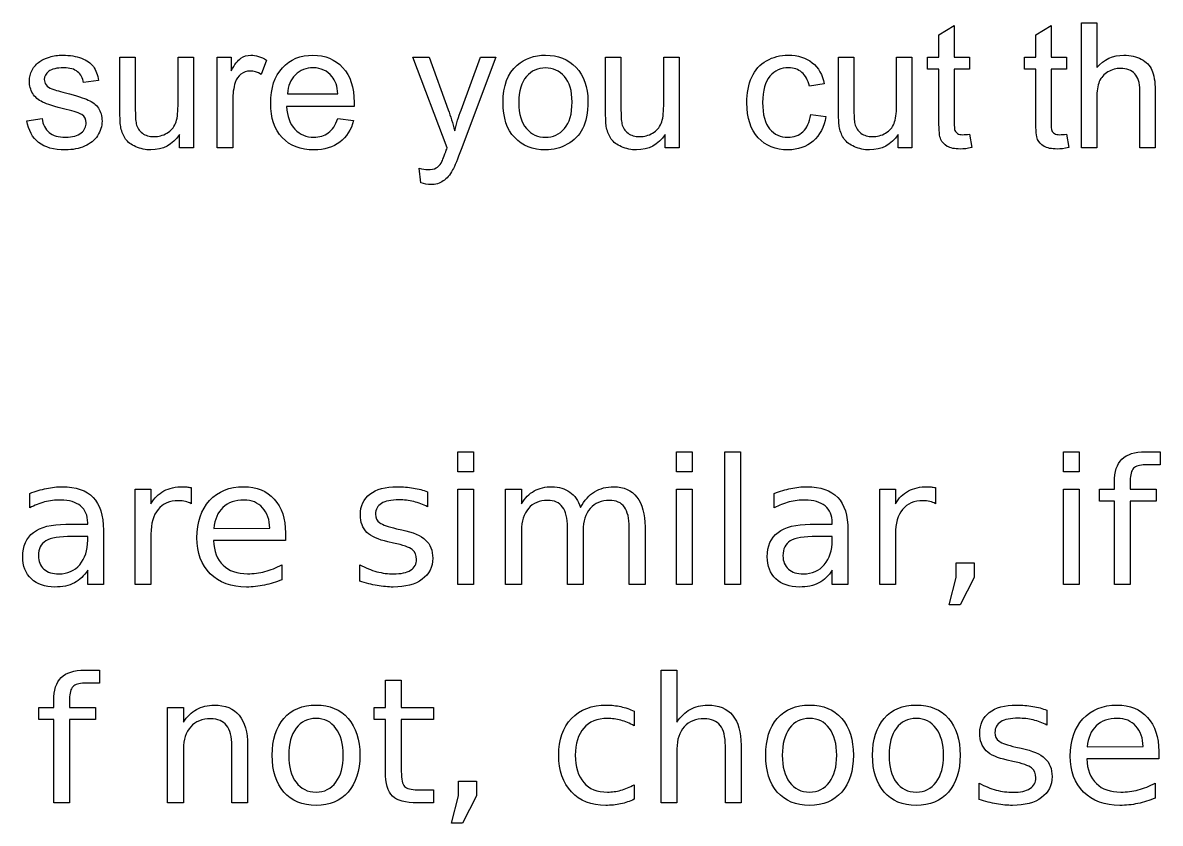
# Model space of a CAD drawing. Extents: x 7 to 424, y 205 to 291.
# Drawn here: x 262.1 to 294.28, y 205.22 to 227.85 of the extents above; entities that cross this region are included whole.
import ezdxf

# ---------------------------------------------------------------- set-up
doc = ezdxf.new("R2010")
doc.units = 0
doc.layers.add('Layer_1', color=7, linetype='CONTINUOUS')

msp = doc.modelspace()

# ---------------------------------------------------------------- linework, layer by layer
at = {"layer": 'Layer_1', "color": 7}
for points in [[(292.046803, 224.317768), (292.046803, 227.85313), (292.480878, 227.85313), (292.480878, 226.584638)], [(288.017066, 225.067756), (288.017066, 226.54122), (287.698746, 226.54122), (287.698746, 226.878855), (288.017066, 226.878855), (288.017066, 227.513088), (288.448761, 227.773544), (288.448761, 226.878855), (288.885244, 226.878855), (288.885244, 226.54122), (288.448761, 226.54122), (288.448761, 225.043652)], [(290.756615, 225.067756), (290.756615, 226.54122), (290.438295, 226.54122), (290.438295, 226.878855), (290.756615, 226.878855), (290.756615, 227.513088), (291.188283, 227.773544), (291.188283, 226.878855), (291.624792, 226.878855), (291.624792, 226.54122), (291.188283, 226.54122), (291.188283, 225.043652)], [(264.853986, 225.292043), (264.853986, 226.878855), (265.288062, 226.878855), (265.288062, 225.458439)], [(266.496255, 225.506673), (266.496255, 226.878855), (266.93033, 226.878855), (266.93033, 224.317768), (266.542081, 224.317768)], [(267.607981, 224.317768), (267.607981, 226.878855), (267.998665, 226.878855), (267.998665, 226.490579)], [(274.107153, 224.312952), (273.135286, 226.878855), (273.603148, 226.878855), (274.136099, 225.395733)], [(274.500245, 225.386076), (275.047668, 226.878855), (275.481743, 226.878855), (274.507468, 224.27435)], [(278.590253, 225.292043), (278.590253, 226.878855), (279.024355, 226.878855), (279.024355, 225.458439)], [(280.232549, 225.506673), (280.232549, 226.878855), (280.666624, 226.878855), (280.666624, 224.317768), (280.278374, 224.317768)], [(285.178669, 225.292043), (285.178669, 226.878855), (285.612745, 226.878855), (285.612745, 225.458439)], [(286.820938, 225.506673), (286.820938, 226.878855), (287.255013, 226.878855), (287.255013, 224.317768), (286.866764, 224.317768)], [(268.999451, 226.796861), (268.849935, 226.394112)], [(264.25108, 226.218085), (263.826662, 226.160194)], [(284.775921, 226.126433), (284.35391, 226.061319)], [(294.132804, 225.940748), (294.132804, 224.317768), (293.698729, 224.317768), (293.698729, 225.940748)], [(268.042083, 225.658597), (268.042083, 224.317768), (267.607981, 224.317768)], [(269.590292, 225.844281), (271.020365, 225.844281)], [(292.480878, 225.718895), (292.480878, 224.317768), (292.046803, 224.317768)], [(271.475899, 225.487385), (269.565951, 225.487385)], [(284.390079, 225.255874), (284.816931, 225.200391)], [(262.220562, 225.082228), (262.649795, 225.14975)], [(271.015285, 225.142527), (271.015523, 225.142527)], [(271.015523, 225.142527), (271.464072, 225.087044)], [(266.542081, 224.317768), (266.542081, 224.693979)], [(280.278374, 224.317768), (280.278374, 224.693979)], [(286.866764, 224.317768), (286.866764, 224.693979)], [(288.885244, 224.706017), (288.94795, 224.322583)], [(291.624792, 224.706017), (291.687472, 224.322583)], [(273.361981, 223.331428), (273.313747, 223.738992)], [(294.277505, 215.722937), (294.277505, 215.353975), (293.85306, 215.353975)], [(293.857902, 215.722937), (294.277505, 215.722937)], [(265.731794, 213.393334), (265.731794, 211.97051), (265.285654, 211.97051), (265.285654, 214.671483), (265.731794, 214.671483), (265.731794, 214.251854)], [(266.865216, 214.712493), (266.867624, 214.256695)], [(273.554915, 214.591923), (273.554915, 214.172293)], [(276.207627, 213.497077), (276.207627, 211.970537), (275.761487, 211.970537), (275.761487, 214.671509), (276.207627, 214.671509), (276.207627, 214.25188)], [(286.789585, 213.393334), (286.789585, 211.97051), (286.343445, 211.97051), (286.343445, 214.671483), (286.789585, 214.671483), (286.789585, 214.251854)], [(287.923033, 214.712493), (287.925441, 214.256695)], [(293.428642, 214.910243), (293.428642, 214.671509), (294.159342, 214.671509), (294.159342, 214.326651), (293.428642, 214.326651), (293.428642, 211.970537), (292.982502, 211.970537), (292.982502, 214.326651), (292.558057, 214.326651), (292.558057, 214.671509), (292.982502, 214.671509), (292.982502, 214.859601)], [(262.30253, 214.138533), (262.30253, 214.548504)], [(283.360347, 214.138533), (283.360347, 214.548504)], [(263.320223, 213.675512), (263.942417, 213.675512), (263.942417, 213.71893)], [(284.378014, 213.675512), (285.000208, 213.675512), (285.000208, 213.71893)], [(263.942417, 213.229371), (263.942417, 213.328246), (263.501092, 213.328246)], [(264.386123, 213.511523), (264.386123, 211.970537), (263.942417, 211.970537), (263.942417, 212.380509)], [(269.536026, 213.431963), (269.536026, 213.214899), (267.495851, 213.214899)], [(267.510324, 213.559756), (269.09232, 213.562164)], [(272.677107, 213.550126), (272.829031, 213.516365)], [(277.956021, 213.497077), (277.956021, 211.970537), (277.50988, 211.970537), (277.50988, 213.586294)], [(279.704414, 213.600767), (279.704414, 211.970537), (279.258273, 211.970537), (279.258273, 213.586294)], [(285.000208, 213.229371), (285.000208, 213.328246), (284.558883, 213.328246)], [(285.443941, 213.511523), (285.443941, 211.970537), (285.000208, 211.970537), (285.000208, 212.380509)], [(272.587863, 213.144969), (272.433531, 213.181138)], [(269.432336, 212.527617), (269.432336, 212.108014)], [(271.63531, 212.069411), (271.63531, 212.527617)], [(264.277618, 209.549335), (264.277618, 209.180347), (263.853173, 209.180347)], [(263.858015, 209.549335), (264.277618, 209.549335)], [(280.606325, 207.323448), (280.606325, 205.796934), (280.160185, 205.796934), (280.160185, 209.549335), (280.606325, 209.549335), (280.606325, 208.078278)], [(272.36601, 206.686808), (272.36601, 208.153023), (272.04044, 208.153023), (272.04044, 208.49788), (272.36601, 208.49788), (272.36601, 209.264775), (272.81215, 209.264775)], [(272.81215, 209.264775), (272.81215, 208.49788), (273.726127, 208.49788), (273.726127, 208.153023), (272.81215, 208.153023), (272.81215, 206.686808)], [(263.428755, 208.73664), (263.428755, 208.49788), (264.159455, 208.49788), (264.159455, 208.153023), (263.428755, 208.153023), (263.428755, 205.796934), (262.982615, 205.796934), (262.982615, 208.153023), (262.55817, 208.153023), (262.55817, 208.49788), (262.982615, 208.49788), (262.982615, 208.685999)], [(266.648179, 207.323448), (266.648179, 205.796934), (266.202038, 205.796934), (266.202038, 208.49788), (266.648179, 208.49788), (266.648179, 208.078278)], [(279.40054, 208.39419), (279.40054, 207.979403)], [(291.072528, 208.418294), (291.072528, 207.998691)], [(268.464093, 207.427138), (268.464093, 205.796934), (268.020361, 205.796934), (268.020361, 207.412692)], [(282.42224, 207.427138), (282.42224, 205.796934), (281.978507, 205.796934), (281.978507, 207.412692)], [(290.19472, 207.376497), (290.346643, 207.342736)], [(294.236521, 207.258334), (294.236521, 207.041296), (292.196319, 207.041296)], [(292.210792, 207.386154), (293.792788, 207.388562)], [(290.105502, 206.971367), (289.951144, 207.007535)], [(279.40054, 206.310596), (279.40054, 205.900625)], [(289.152923, 205.895809), (289.152923, 206.354015)], [(294.132804, 206.354015), (294.132804, 205.934385)], [(273.270356, 206.168304), (273.726127, 206.168304), (273.726127, 205.796934), (273.270356, 205.796934)]]:
    msp.add_lwpolyline(points, dxfattribs=at)
for points in [[(269.590292, 225.844281)], [(275.68915, 225.598298)], [(276.13529, 225.598298)], [(284.390079, 225.255874)], [(262.220562, 225.082228)], [(288.885244, 224.70607)], [(291.624766, 224.70607)], [(273.361981, 223.331428)], [(274.40862, 215.722937), (274.852326, 215.722937), (274.852326, 215.161041), (274.40862, 215.161041)], [(280.591853, 215.722937), (281.035585, 215.722937), (281.035585, 215.161041), (280.591853, 215.161041)], [(281.961627, 215.722937), (282.40536, 215.722937), (282.40536, 211.970537), (281.961627, 211.970537)], [(291.54039, 215.722937), (291.984097, 215.722937), (291.984097, 215.161041), (291.54039, 215.161041)], [(273.554915, 214.591923)], [(274.40862, 214.671509), (274.852326, 214.671509), (274.852326, 211.970537), (274.40862, 211.970537)], [(280.591853, 214.671509), (281.035585, 214.671509), (281.035585, 211.970537), (280.591853, 211.970537)], [(291.54039, 214.671509), (291.984097, 214.671509), (291.984097, 211.970537), (291.54039, 211.970537)], [(277.881249, 214.153005)], [(264.386123, 213.511523)], [(269.536026, 213.431963)], [(285.443941, 213.511523)], [(288.509033, 212.583074), (289.017879, 212.583074), (289.017879, 212.168286), (288.62238, 211.396576), (288.311283, 211.396576), (288.509033, 212.168286)], [(270.400579, 208.562994)], [(284.358726, 208.562994)], [(287.378018, 208.562994)], [(270.400579, 208.186783)], [(279.40054, 208.39419)], [(284.358726, 208.186783)], [(287.378018, 208.186783)], [(291.072528, 208.418294)], [(268.464093, 207.427138)], [(282.42224, 207.427138)], [(294.236521, 207.258334)], [(274.4255, 206.409471), (274.93432, 206.409471), (274.93432, 205.994684), (274.538821, 205.222974), (274.22775, 205.222974), (274.4255, 205.994684)]]:
    msp.add_lwpolyline(points, close=True, dxfattribs=at)
for points in [[(262.584708, 226.758258), (262.65223, 226.808105), (262.743864, 226.84991), (262.85961, 226.88367)], [(262.85961, 226.88367), (262.976979, 226.919036), (263.102383, 226.936719), (263.235821, 226.936719)], [(263.235821, 226.936719), (263.436781, 226.936719), (263.612826, 226.907783), (263.763956, 226.84991)], [(263.763956, 226.84991), (263.916691, 226.792036), (264.029227, 226.713261), (264.101564, 226.613584)], [(267.998665, 226.490579), (268.098342, 226.67226), (268.189985, 226.792036), (268.273594, 226.84991)], [(268.273594, 226.84991), (268.358789, 226.907783), (268.452028, 226.936719), (268.553311, 226.936719)], [(268.553311, 226.936719), (268.699626, 226.936719), (268.848339, 226.8901), (268.999451, 226.796861)], [(269.450434, 226.579823), (269.672296, 226.817754), (269.960074, 226.936719), (270.313769, 226.936719)], [(270.313769, 226.936719), (270.656211, 226.936719), (270.935954, 226.820162), (271.153001, 226.587046)], [(276.084649, 226.65216), (276.304906, 226.841866), (276.573396, 226.936719), (276.89012, 226.936719)], [(276.89012, 226.936719), (277.24221, 226.936719), (277.529989, 226.820964), (277.753456, 226.589454)], [(283.140901, 226.77998), (283.329003, 226.884473), (283.533181, 226.936719), (283.753438, 226.936719)], [(283.753438, 226.936719), (284.031568, 226.936719), (284.259057, 226.865979), (284.435905, 226.724497)], [(292.480878, 226.584638), (292.683461, 226.819359), (292.939093, 226.936719), (293.247773, 226.936719)], [(293.247773, 226.936719), (293.437479, 226.936719), (293.602271, 226.898937), (293.742147, 226.823372)], [(293.742147, 226.823372), (293.882006, 226.74943), (293.981683, 226.646542), (294.041179, 226.514709)], [(262.292899, 226.198796), (262.292899, 226.312938), (262.318625, 226.418242), (262.370078, 226.514709)], [(262.370078, 226.514709), (262.423118, 226.612781), (262.494661, 226.693964), (262.584708, 226.758258)], [(263.267174, 226.579823), (263.067819, 226.579823), (262.925535, 226.546865), (262.840322, 226.480948)], [(263.657831, 226.468883), (263.566197, 226.542843), (263.435978, 226.579823), (263.267174, 226.579823)], [(264.101564, 226.613584), (264.173919, 226.515512), (264.223758, 226.383678), (264.25108, 226.218085)], [(269.117641, 225.576602), (269.117641, 226.007467), (269.228572, 226.341874), (269.450434, 226.579823)], [(270.318585, 226.579823), (270.11923, 226.579823), (269.951228, 226.513104), (269.81458, 226.379666)], [(270.856377, 226.328998), (270.718105, 226.496215), (270.538841, 226.579823), (270.318585, 226.579823)], [(271.153001, 226.587046), (271.37003, 226.35393), (271.478544, 226.025962), (271.478544, 225.60314)], [(275.68915, 225.598298), (275.68915, 226.072573), (275.820983, 226.42386), (276.084649, 226.65216)], [(276.89012, 226.577415), (276.673074, 226.577415), (276.493007, 226.496223), (276.34992, 226.33384)], [(277.425478, 226.331432), (277.282391, 226.495421), (277.103939, 226.577415), (276.89012, 226.577415)], [(277.753456, 226.589454), (277.976923, 226.359548), (278.088656, 226.041219), (278.088656, 225.634467)], [(282.72368, 226.314552), (282.815332, 226.521932), (282.954405, 226.677075), (283.140901, 226.77998)], [(283.770319, 226.579823), (283.551667, 226.579823), (283.374008, 226.501039), (283.237342, 226.343471)], [(284.13928, 226.449595), (284.037998, 226.536414), (283.915011, 226.579823), (283.770319, 226.579823)], [(284.435905, 226.724497), (284.612752, 226.584638), (284.726091, 226.385284), (284.775921, 226.126433)], [(293.158529, 226.562943), (293.029924, 226.562943), (292.908542, 226.529182), (292.794383, 226.46166)], [(293.556436, 226.413426), (293.463197, 226.513104), (293.330561, 226.562943), (293.158529, 226.562943)], [(294.041179, 226.514709), (294.102263, 226.382876), (294.132804, 226.191556), (294.132804, 225.940748)], [(262.386958, 225.853939), (262.324252, 225.958431), (262.292899, 226.073384), (262.292899, 226.198796)], [(262.840322, 226.480948), (262.755108, 226.415032), (262.712502, 226.337861), (262.712502, 226.249438)], [(262.712502, 226.249438), (262.712502, 226.19317), (262.730185, 226.14252), (262.765551, 226.097488)], [(263.826662, 226.160194), (263.807365, 226.292027), (263.751088, 226.394923), (263.657831, 226.468883)], [(268.276001, 226.401361), (268.200436, 226.345093), (268.146576, 226.266318), (268.11442, 226.165036)], [(268.531615, 226.488171), (268.436771, 226.488171), (268.351566, 226.459235), (268.276001, 226.401361)], [(268.849935, 226.394112), (268.743837, 226.456818), (268.637731, 226.488171), (268.531615, 226.488171)], [(269.81458, 226.379666), (269.679519, 226.24621), (269.604756, 226.067748), (269.590292, 225.844281)], [(271.020365, 225.844281), (271.001068, 226.059723), (270.946406, 226.221295), (270.856377, 226.328998)], [(276.34992, 226.33384), (276.206834, 226.171456), (276.13529, 225.926276), (276.13529, 225.598298)], [(277.642516, 225.612771), (277.642516, 225.929495), (277.57017, 226.169048), (277.425478, 226.331432)], [(282.586229, 225.588667), (282.586229, 225.865192), (282.632046, 226.107154), (282.72368, 226.314552)], [(283.237342, 226.343471), (283.100694, 226.187525), (283.032369, 225.939937), (283.032369, 225.600706)], [(284.35391, 226.061319), (284.313711, 226.233351), (284.242168, 226.362776), (284.13928, 226.449595)], [(292.553242, 226.191547), (292.504999, 226.077406), (292.480878, 225.919855), (292.480878, 225.718895)], [(292.794383, 226.46166), (292.681847, 226.395743), (292.601467, 226.305706), (292.553242, 226.191547)], [(293.698729, 225.940748), (293.698729, 226.157795), (293.651298, 226.315354), (293.556436, 226.413426)], [(262.666702, 225.610363), (262.5445, 225.669841), (262.451252, 225.751033), (262.386958, 225.853939)], [(262.765551, 226.097488), (262.800934, 226.050868), (262.856408, 226.012283), (262.931974, 225.981732)], [(262.931974, 225.981732), (262.975365, 225.965681), (263.103177, 225.92871), (263.315408, 225.870819)], [(263.315408, 225.870819), (263.622483, 225.788816), (263.836311, 225.721294), (263.95689, 225.668254)], [(268.11442, 226.165036), (268.066195, 226.010695), (268.042083, 225.841882), (268.042083, 225.658597)], [(263.32988, 225.402956), (263.011551, 225.483354), (262.790492, 225.55249), (262.666702, 225.610363)], [(263.95689, 225.668254), (264.079075, 225.616801), (264.17473, 225.541236), (264.243857, 225.441559)], [(269.445592, 224.604735), (269.226958, 224.836245), (269.117641, 225.160201), (269.117641, 225.576602)], [(271.478544, 225.60314), (271.478544, 225.577405), (271.477662, 225.53882), (271.475899, 225.487385)], [(276.019535, 224.604735), (275.799278, 224.83464), (275.68915, 225.165828), (275.68915, 225.598298)], [(276.13529, 225.598298), (276.13529, 225.270338), (276.206834, 225.024364), (276.34992, 224.860375)], [(277.427886, 224.862783), (277.570972, 225.026772), (277.642516, 225.276768), (277.642516, 225.612771)], [(278.088656, 225.634467), (278.088656, 225.304902), (278.038818, 225.045257), (277.93914, 224.855533)], [(282.904549, 224.602327), (282.692336, 224.832232), (282.586229, 225.161012), (282.586229, 225.588667)], [(283.032369, 225.600706), (283.032369, 225.256659), (283.098286, 225.006663), (283.230119, 224.850718)], [(263.773587, 225.255874), (263.714108, 225.294451), (263.566206, 225.343478), (263.32988, 225.402956)], [(263.901407, 225.024364), (263.901407, 225.122419), (263.8588, 225.199589), (263.773587, 225.255874)], [(264.243857, 225.441559), (264.312984, 225.341882), (264.347547, 225.218083), (264.347547, 225.070163)], [(264.880497, 224.886886), (264.862823, 224.9721), (264.853986, 225.107152), (264.853986, 225.292043)], [(265.288062, 225.458439), (265.288062, 225.231744), (265.296908, 225.079009), (265.314599, 225.000234)], [(266.423918, 225.005049), (266.472143, 225.120813), (266.496255, 225.288021), (266.496255, 225.506673)], [(269.565951, 225.487385), (269.582002, 225.206027), (269.66158, 224.990594), (269.804684, 224.841087)], [(274.136099, 225.395733), (274.205226, 225.207632), (274.26712, 225.009882), (274.321783, 224.802484)], [(274.321783, 224.802484), (274.371631, 225.001839), (274.431118, 225.19637), (274.500245, 225.386076)], [(278.616791, 224.886886), (278.599099, 224.9721), (278.590253, 225.107152), (278.590253, 225.292043)], [(279.024355, 225.458439), (279.024355, 225.231744), (279.033192, 225.079009), (279.050866, 225.000234)], [(280.160185, 225.005049), (280.208427, 225.120813), (280.232549, 225.288021), (280.232549, 225.506673)], [(284.173041, 224.773539), (284.287182, 224.878049), (284.359528, 225.038828), (284.390079, 225.255874)], [(285.205181, 224.886886), (285.187506, 224.9721), (285.178669, 225.107152), (285.178669, 225.292043)], [(285.612745, 225.458439), (285.612745, 225.231744), (285.621591, 225.079009), (285.639282, 225.000234)], [(286.748601, 225.005049), (286.796826, 225.120813), (286.820938, 225.288021), (286.820938, 225.506673)], [(262.553355, 224.467284), (262.379718, 224.605537), (262.268787, 224.810519), (262.220562, 225.082228)], [(262.649795, 225.14975), (262.673925, 224.977736), (262.740653, 224.845903), (262.849979, 224.754251)], [(263.756706, 224.73737), (263.853173, 224.819374), (263.901407, 224.915038), (263.901407, 225.024364)], [(264.347547, 225.070163), (264.347547, 224.925472), (264.304941, 224.788823), (264.219727, 224.660218)], [(265.314599, 225.000234), (265.341922, 224.886093), (265.399795, 224.796064), (265.488219, 224.730147)], [(266.18275, 224.732555), (266.296891, 224.800077), (266.377281, 224.890908), (266.423918, 225.005049)], [(270.747606, 224.742212), (270.860143, 224.825803), (270.949369, 224.959241), (271.015285, 225.142527)], [(271.464072, 225.087044), (271.39334, 224.825), (271.262318, 224.621624), (271.071007, 224.476915)], [(279.050866, 225.000234), (279.078207, 224.886093), (279.136089, 224.796064), (279.224512, 224.730147)], [(279.919044, 224.732555), (280.033185, 224.800077), (280.113565, 224.890908), (280.160185, 225.005049)], [(284.816931, 225.200391), (284.770311, 224.906192), (284.650535, 224.675484), (284.4576, 224.508268)], [(285.639282, 225.000234), (285.666605, 224.886093), (285.724478, 224.796064), (285.812902, 224.730147)], [(286.507433, 224.732555), (286.621575, 224.800077), (286.701964, 224.890908), (286.748601, 225.005049)], [(288.070142, 224.554094), (288.034758, 224.636097), (288.017066, 224.807317), (288.017066, 225.067756)], [(288.448761, 225.043652), (288.448761, 224.919862), (288.455993, 224.840276), (288.470456, 224.804892)], [(290.809664, 224.554094), (290.774298, 224.636097), (290.756615, 224.807317), (290.756615, 225.067756)], [(291.188283, 225.043652), (291.188283, 224.919862), (291.195515, 224.840276), (291.209979, 224.804892)], [(262.849979, 224.754251), (262.96091, 224.662617), (263.11525, 224.6168), (263.313, 224.6168)], [(263.313, 224.6168), (263.512355, 224.6168), (263.660257, 224.65699), (263.756706, 224.73737)], [(264.219727, 224.660218), (264.136136, 224.5332), (264.014754, 224.434325), (263.855581, 224.363594)], [(265.013133, 224.563751), (264.950444, 224.652175), (264.906233, 224.759886), (264.880497, 224.886886)], [(265.488219, 224.730147), (265.576643, 224.665836), (265.685969, 224.63368), (265.816196, 224.63368)], [(266.542081, 224.693979), (266.342726, 224.404578), (266.071828, 224.259877), (265.729387, 224.259877)], [(265.816196, 224.63368), (265.946424, 224.63368), (266.068609, 224.666638), (266.18275, 224.732555)], [(270.337873, 224.259877), (269.963276, 224.259877), (269.665849, 224.37483), (269.445592, 224.604735)], [(269.804684, 224.841087), (269.947771, 224.691562), (270.126224, 224.6168), (270.340042, 224.6168)], [(270.340042, 224.6168), (270.499216, 224.6168), (270.63507, 224.658604), (270.747606, 224.742212)], [(276.89012, 224.259877), (276.531592, 224.259877), (276.241397, 224.37483), (276.019535, 224.604735)], [(276.34992, 224.860375), (276.493007, 224.697992), (276.673074, 224.6168), (276.89012, 224.6168)], [(276.89012, 224.6168), (277.105544, 224.6168), (277.284799, 224.698794), (277.427886, 224.862783)], [(277.93914, 224.855533), (277.841068, 224.667432), (277.697179, 224.521135), (277.507472, 224.416643)], [(278.749427, 224.563751), (278.68672, 224.652175), (278.642508, 224.759886), (278.616791, 224.886886)], [(279.224512, 224.730147), (279.312936, 224.665836), (279.422262, 224.63368), (279.55249, 224.63368)], [(280.278374, 224.693979), (280.079002, 224.404578), (279.808095, 224.259877), (279.465654, 224.259877)], [(279.55249, 224.63368), (279.6827, 224.63368), (279.804885, 224.666638), (279.919044, 224.732555)], [(283.751004, 224.259877), (283.400537, 224.259877), (283.118385, 224.374027), (282.904549, 224.602327)], [(283.230119, 224.850718), (283.361952, 224.694773), (283.533975, 224.6168), (283.746189, 224.6168)], [(283.746189, 224.6168), (283.916616, 224.6168), (284.0589, 224.669046), (284.173041, 224.773539)], [(285.337816, 224.563751), (285.275128, 224.652175), (285.230916, 224.759886), (285.205181, 224.886886)], [(285.812902, 224.730147), (285.901326, 224.665836), (286.010652, 224.63368), (286.14088, 224.63368)], [(286.866764, 224.693979), (286.667409, 224.404578), (286.396511, 224.259877), (286.05407, 224.259877)], [(286.14088, 224.63368), (286.271107, 224.63368), (286.393292, 224.666638), (286.507433, 224.732555)], [(288.470456, 224.804892), (288.486508, 224.769526), (288.511423, 224.741392), (288.545201, 224.72049)], [(288.545201, 224.72049), (288.580585, 224.699588), (288.630424, 224.689137), (288.694717, 224.689137)], [(288.694717, 224.689137), (288.74296, 224.689137), (288.806468, 224.694781), (288.885244, 224.70607)], [(291.209979, 224.804892), (291.22603, 224.769526), (291.250945, 224.741392), (291.284724, 224.72049)], [(291.284724, 224.72049), (291.320089, 224.699588), (291.369928, 224.689137), (291.43424, 224.689137)], [(291.43424, 224.689137), (291.482464, 224.689137), (291.545973, 224.694781), (291.624766, 224.70607)], [(263.315408, 224.259877), (262.982615, 224.259877), (262.728597, 224.329013), (262.553355, 224.467284)], [(263.855581, 224.363594), (263.696425, 224.294449), (263.516368, 224.259877), (263.315408, 224.259877)], [(265.304942, 224.346713), (265.174714, 224.404586), (265.077444, 224.476932), (265.013133, 224.563751)], [(265.729387, 224.259877), (265.578257, 224.259877), (265.436775, 224.288822), (265.304942, 224.346713)], [(271.071007, 224.476915), (270.879678, 224.332223), (270.6353, 224.259877), (270.337873, 224.259877)], [(274.068577, 224.206828), (274.076691, 224.23094), (274.08955, 224.266315), (274.107153, 224.312952)], [(274.507468, 224.27435), (274.402975, 223.993009), (274.321792, 223.799281), (274.263919, 223.693166)], [(277.507472, 224.416643), (277.319371, 224.312132), (277.113587, 224.259877), (276.89012, 224.259877)], [(279.041236, 224.346713), (278.911008, 224.404586), (278.813738, 224.476932), (278.749427, 224.563751)], [(279.465654, 224.259877), (279.314541, 224.259877), (279.173069, 224.288822), (279.041236, 224.346713)], [(284.4576, 224.508268), (284.266289, 224.342674), (284.030757, 224.259877), (283.751004, 224.259877)], [(285.629625, 224.346713), (285.499397, 224.404586), (285.402128, 224.476932), (285.337816, 224.563751)], [(286.05407, 224.259877), (285.90294, 224.259877), (285.761458, 224.288822), (285.629625, 224.346713)], [(288.253419, 224.358752), (288.1666, 224.408599), (288.105508, 224.473713), (288.070142, 224.554094)], [(288.619972, 224.284007), (288.462422, 224.284007), (288.340237, 224.308922), (288.253419, 224.358752)], [(288.94795, 224.322583), (288.825765, 224.296866), (288.71644, 224.284007), (288.619972, 224.284007)], [(290.992941, 224.358752), (290.90614, 224.408599), (290.845048, 224.473713), (290.809664, 224.554094)], [(291.359521, 224.284007), (291.201953, 224.284007), (291.07976, 224.308922), (290.992941, 224.358752)], [(291.687472, 224.322583), (291.565288, 224.296866), (291.455971, 224.284007), (291.359521, 224.284007)], [(273.935941, 223.883692), (273.963264, 223.927102), (274.007476, 224.034813), (274.068577, 224.206828)], [(273.313747, 223.738992), (273.408609, 223.713274), (273.491406, 223.700415), (273.562138, 223.700415)], [(273.562138, 223.700415), (273.658605, 223.700415), (273.735775, 223.716484), (273.793649, 223.748623)], [(273.793649, 223.748623), (273.851539, 223.780778), (273.89897, 223.825801), (273.935941, 223.883692)], [(274.263919, 223.693166), (274.186749, 223.550079), (274.098325, 223.445578), (273.998648, 223.379661)], [(273.641725, 223.278379), (273.558134, 223.278379), (273.464886, 223.296062), (273.361981, 223.331428)], [(273.998648, 223.379661), (273.89897, 223.312139), (273.779996, 223.278379), (273.641725, 223.278379)], [(293.19229, 215.515556), (293.332166, 215.65381), (293.554037, 215.722937), (293.857902, 215.722937)], [(292.982502, 214.859601), (292.982502, 215.160239), (293.052431, 215.37889), (293.19229, 215.515556)], [(293.520267, 215.257508), (293.459184, 215.193197), (293.428642, 215.077442), (293.428642, 214.910243)], [(293.85306, 215.353975), (293.693905, 215.353975), (293.582974, 215.32182), (293.520267, 215.257508)], [(262.30253, 214.548504), (262.464913, 214.611211), (262.622473, 214.657839), (262.775208, 214.68839)], [(262.775208, 214.68839), (262.927943, 214.720528), (263.076656, 214.736597), (263.221348, 214.736597)], [(263.221348, 214.736597), (263.612014, 214.736597), (263.903815, 214.635314), (264.096749, 214.432749)], [(265.731794, 214.251854), (265.825034, 214.415842), (265.946416, 214.537224), (266.09594, 214.616)], [(266.09594, 214.616), (266.245448, 214.69638), (266.427119, 214.73657), (266.640956, 214.73657)], [(266.640956, 214.73657), (266.671506, 214.73657), (266.705267, 214.734189), (266.742238, 214.729426)], [(266.742238, 214.729426), (266.779209, 214.726251), (266.820202, 214.720607), (266.865216, 214.712493)], [(267.389753, 214.345939), (267.629289, 214.606378), (267.951631, 214.736597), (268.356778, 214.736597)], [(268.356778, 214.736597), (268.720122, 214.736597), (269.007098, 214.619236), (269.217706, 214.384516)], [(271.924685, 214.529216), (272.10476, 214.66747), (272.360392, 214.736597), (272.69158, 214.736597)], [(272.69158, 214.736597), (272.855568, 214.736597), (273.009909, 214.72454), (273.1546, 214.700428)], [(273.1546, 214.700428), (273.299292, 214.676316), (273.43273, 214.640147), (273.554915, 214.591923)], [(276.207627, 214.25188), (276.30891, 214.417474), (276.430292, 214.539658), (276.571773, 214.618434)], [(276.571773, 214.618434), (276.713255, 214.697209), (276.881265, 214.736597), (277.075805, 214.736597)], [(277.075805, 214.736597), (277.271949, 214.736597), (277.438346, 214.686758), (277.574994, 214.587081)], [(277.881249, 214.153005), (277.992198, 214.35236), (278.124842, 214.499468), (278.279183, 214.59433)], [(278.279183, 214.59433), (278.433523, 214.689175), (278.615186, 214.736597), (278.824171, 214.736597)], [(278.824171, 214.736597), (279.105529, 214.736597), (279.322576, 214.637731), (279.475311, 214.439999)], [(283.360347, 214.548504), (283.52273, 214.611211), (283.680281, 214.657839), (283.832998, 214.68839)], [(283.832998, 214.68839), (283.985734, 214.720528), (284.134447, 214.736597), (284.279139, 214.736597)], [(284.279139, 214.736597), (284.669823, 214.736597), (284.961623, 214.635314), (285.154539, 214.432749)], [(286.789585, 214.251854), (286.882842, 214.415842), (287.004224, 214.537224), (287.153731, 214.616)], [(287.153731, 214.616), (287.303256, 214.69638), (287.484928, 214.73657), (287.698746, 214.73657)], [(287.698746, 214.73657), (287.729297, 214.73657), (287.763058, 214.734189), (287.800029, 214.729426)], [(287.800029, 214.729426), (287.837017, 214.726251), (287.878019, 214.720607), (287.923033, 214.712493)], [(262.724567, 214.304929), (262.57827, 214.267958), (262.437591, 214.212492), (262.30253, 214.138533)], [(263.175522, 214.360412), (263.021182, 214.360412), (262.870864, 214.341918), (262.724567, 214.304929)], [(263.739826, 214.191608), (263.606388, 214.304144), (263.418286, 214.360412), (263.175522, 214.360412)], [(264.096749, 214.432749), (264.289665, 214.230184), (264.386123, 213.923109), (264.386123, 213.511523)], [(266.510728, 214.341098), (266.25992, 214.341098), (266.066995, 214.259103), (265.931952, 214.095114)], [(266.703662, 214.319402), (266.645771, 214.333866), (266.58146, 214.341098), (266.510728, 214.341098)], [(266.867624, 214.256695), (266.817794, 214.285641), (266.76314, 214.306543), (266.703662, 214.319402)], [(267.03283, 213.294485), (267.03283, 213.736604), (267.151804, 214.087089), (267.389753, 214.345939)], [(268.361594, 214.360412), (268.114014, 214.360412), (267.915462, 214.290474), (267.765937, 214.150598)], [(268.887321, 214.143374), (268.755488, 214.288066), (268.580246, 214.360412), (268.361594, 214.360412)], [(269.217706, 214.384516), (269.42992, 214.1514), (269.536026, 213.833882), (269.536026, 213.431963)], [(271.654598, 213.940783), (271.654598, 214.194801), (271.744627, 214.390945), (271.924685, 214.529216)], [(272.744629, 214.365228), (272.524372, 214.365228), (272.358778, 214.331467), (272.247847, 214.263945)], [(273.164231, 214.316994), (273.029188, 214.34915), (272.88932, 214.365228), (272.744629, 214.365228)], [(273.554915, 214.172293), (273.42952, 214.236605), (273.299292, 214.284838), (273.164231, 214.316994)], [(276.947985, 214.350755), (276.72129, 214.350755), (276.541223, 214.273585), (276.407785, 214.119244)], [(277.372429, 214.162663), (277.280777, 214.288057), (277.139296, 214.350755), (276.947985, 214.350755)], [(277.574994, 214.587081), (277.713248, 214.487403), (277.815333, 214.342711), (277.881249, 214.153005)], [(278.701193, 214.350755), (278.471288, 214.350755), (278.289616, 214.274387), (278.156178, 214.121652)], [(279.120796, 214.162663), (279.029162, 214.288057), (278.889294, 214.350755), (278.701193, 214.350755)], [(279.475311, 214.439999), (279.628046, 214.243854), (279.704414, 213.96411), (279.704414, 213.600767)], [(283.782357, 214.304929), (283.63606, 214.267958), (283.49539, 214.212492), (283.360347, 214.138533)], [(284.23334, 214.360412), (284.078999, 214.360412), (283.928672, 214.341918), (283.782357, 214.304929)], [(284.797643, 214.191608), (284.664205, 214.304144), (284.476104, 214.360412), (284.23334, 214.360412)], [(285.154539, 214.432749), (285.347474, 214.230184), (285.443941, 213.923109), (285.443941, 213.511523)], [(287.568518, 214.341098), (287.317729, 214.341098), (287.124803, 214.259103), (286.989742, 214.095114)], [(287.761452, 214.319402), (287.703579, 214.333866), (287.639268, 214.341098), (287.568518, 214.341098)], [(287.925441, 214.256695), (287.875594, 214.285641), (287.820931, 214.306543), (287.761452, 214.319402)], [(263.942417, 213.71893), (263.942417, 213.9231), (263.874887, 214.080659), (263.739826, 214.191608)], [(265.931952, 214.095114), (265.798513, 213.932731), (265.731794, 213.698804), (265.731794, 213.393334)], [(267.765937, 214.150598), (267.618035, 214.010721), (267.532831, 213.813774), (267.510324, 213.559756)], [(269.09232, 213.562164), (269.089145, 213.804928), (269.020812, 213.998665), (268.887321, 214.143374)], [(272.247847, 214.263945), (272.138521, 214.196423), (272.083858, 214.095141), (272.083858, 213.960098)], [(272.083858, 213.960098), (272.083858, 213.857192), (272.123246, 213.776), (272.202021, 213.716522)], [(276.407785, 214.119244), (276.274347, 213.966509), (276.207627, 213.75912), (276.207627, 213.497077)], [(277.50988, 213.586294), (277.50988, 213.84675), (277.464063, 214.038873), (277.372429, 214.162663)], [(278.156178, 214.121652), (278.02274, 213.968917), (277.956021, 213.760725), (277.956021, 213.497077)], [(279.258273, 213.586294), (279.258273, 213.845127), (279.212447, 214.03725), (279.120796, 214.162663)], [(285.000208, 213.71893), (285.000208, 213.9231), (284.932686, 214.080659), (284.797643, 214.191608)], [(286.989742, 214.095114), (286.856304, 213.932731), (286.789585, 213.698804), (286.789585, 213.393334)], [(262.408654, 213.444001), (262.612824, 213.598342), (262.916681, 213.675512), (263.320223, 213.675512)], [(271.837875, 213.446409), (271.71569, 213.566988), (271.654598, 213.73178), (271.654598, 213.940783)], [(272.202021, 213.716522), (272.280796, 213.658649), (272.439158, 213.603183), (272.677107, 213.550126)], [(283.466445, 213.444001), (283.670633, 213.598342), (283.974489, 213.675512), (284.378014, 213.675512)], [(262.104807, 212.75672), (262.104807, 213.060567), (262.206089, 213.289661), (262.408654, 213.444001)], [(263.501092, 213.328246), (263.142564, 213.328246), (262.894173, 213.287253), (262.75592, 213.205268)], [(272.433531, 213.181138), (272.158612, 213.239029), (271.96006, 213.327452), (271.837875, 213.446409)], [(272.829031, 213.516365), (273.144149, 213.448843), (273.367625, 213.353179), (273.499458, 213.229371)], [(283.162597, 212.75672), (283.162597, 213.060567), (283.26388, 213.289661), (283.466445, 213.444001)], [(284.558883, 213.328246), (284.200372, 213.328246), (283.951982, 213.287253), (283.81371, 213.205268)], [(262.75592, 213.205268), (262.617648, 213.123265), (262.548513, 212.983388), (262.548513, 212.785639)], [(263.71813, 212.532432), (263.867655, 212.707675), (263.942417, 212.939988), (263.942417, 213.229371)], [(267.409041, 212.276818), (267.158234, 212.527608), (267.03283, 212.86683), (267.03283, 213.294485)], [(267.495851, 213.214899), (267.515148, 212.909446), (267.606791, 212.67633), (267.770779, 212.515552)], [(273.12084, 212.959285), (273.040441, 213.023596), (272.862783, 213.085491), (272.587863, 213.144969)], [(273.499458, 213.229371), (273.632896, 213.107187), (273.699616, 212.935966), (273.699616, 212.715709)], [(283.81371, 213.205268), (283.675457, 213.123265), (283.60633, 212.983388), (283.60633, 212.785639)], [(284.775921, 212.532432), (284.925445, 212.707675), (285.000208, 212.939988), (285.000208, 213.229371)], [(262.348356, 212.132118), (262.18599, 212.288063), (262.104807, 212.496264), (262.104807, 212.75672)], [(262.548513, 212.785639), (262.548513, 212.628088), (262.599966, 212.502693), (262.702871, 212.409454)], [(273.075014, 212.378101), (273.18755, 212.450438), (273.243818, 212.55172), (273.243818, 212.681948)], [(273.243818, 212.681948), (273.243818, 212.802528), (273.202825, 212.894973), (273.12084, 212.959285)], [(273.699616, 212.715709), (273.699616, 212.464919), (273.599938, 212.266367), (273.400583, 212.120053)], [(283.406173, 212.132118), (283.243789, 212.288063), (283.162597, 212.496264), (283.162597, 212.75672)], [(283.60633, 212.785639), (283.60633, 212.628088), (283.657774, 212.502693), (283.760661, 212.409454)], [(262.702871, 212.409454), (262.807364, 212.317802), (262.948836, 212.271976), (263.127289, 212.271976)], [(263.127289, 212.271976), (263.373281, 212.271976), (263.570228, 212.358795), (263.71813, 212.532432)], [(263.942417, 212.380509), (263.841117, 212.21652), (263.714911, 212.095138), (263.563799, 212.016363)], [(267.770779, 212.515552), (267.936373, 212.356396), (268.16627, 212.276818), (268.460469, 212.276818)], [(268.954843, 212.339525), (269.115621, 212.381311), (269.274786, 212.444009), (269.432336, 212.527617)], [(271.63531, 212.527617), (271.799299, 212.442403), (271.960871, 212.378092), (272.120027, 212.334683)], [(272.592705, 212.271976), (272.801708, 212.271976), (272.962478, 212.307351), (273.075014, 212.378101)], [(283.760661, 212.409454), (283.865154, 212.317802), (284.006636, 212.271976), (284.185106, 212.271976)], [(284.185106, 212.271976), (284.43108, 212.271976), (284.628019, 212.358795), (284.775921, 212.532432)], [(285.000208, 212.380509), (284.898925, 212.21652), (284.772719, 212.095138), (284.621589, 212.016363)], [(263.009126, 211.900607), (262.732601, 211.900607), (262.512344, 211.977777), (262.348356, 212.132118)], [(268.433957, 211.900607), (268.003092, 211.900607), (267.661453, 212.026011), (267.409041, 212.276818)], [(268.460469, 212.276818), (268.630896, 212.276818), (268.795687, 212.29772), (268.954843, 212.339525)], [(269.432336, 212.108014), (269.273181, 212.040475), (269.110003, 211.989022), (268.942804, 211.953656)], [(272.129684, 211.944025), (271.973738, 211.971348), (271.808947, 212.013143), (271.63531, 212.069411)], [(272.120027, 212.334683), (272.2792, 212.292879), (272.436759, 212.271976), (272.592705, 212.271976)], [(273.400583, 212.120053), (273.202834, 211.973756), (272.930322, 211.900607), (272.583047, 211.900607)], [(284.066943, 211.900607), (283.790401, 211.900607), (283.570144, 211.977777), (283.406173, 212.132118)], [(263.563799, 212.016363), (263.412668, 211.939192), (263.227778, 211.900607), (263.009126, 211.900607)], [(268.942804, 211.953656), (268.775587, 211.91829), (268.605972, 211.900607), (268.433957, 211.900607)], [(272.583047, 211.900607), (272.438356, 211.900607), (272.287234, 211.91508), (272.129684, 211.944025)], [(284.621589, 212.016363), (284.470459, 211.939192), (284.285577, 211.900607), (284.066943, 211.900607)], [(263.192403, 209.341928), (263.332279, 209.480199), (263.55415, 209.549335), (263.858015, 209.549335)], [(262.982615, 208.685999), (262.982615, 208.986636), (263.052544, 209.205279), (263.192403, 209.341928)], [(263.853173, 209.180347), (263.694018, 209.180347), (263.583087, 209.1482), (263.52038, 209.083906)], [(263.52038, 209.083906), (263.459297, 209.019595), (263.428755, 208.903839), (263.428755, 208.73664)], [(267.021982, 208.442424), (267.166674, 208.522804), (267.33307, 208.562994), (267.521171, 208.562994)], [(267.521171, 208.562994), (267.831457, 208.562994), (268.066187, 208.466536), (268.22536, 208.27362)], [(269.48901, 208.186783), (269.709267, 208.437591), (270.013123, 208.562994), (270.400579, 208.562994)], [(270.400579, 208.562994), (270.78643, 208.562994), (271.089483, 208.437591), (271.30974, 208.186783)], [(277.625635, 208.184376), (277.868399, 208.436788), (278.20039, 208.562994), (278.621606, 208.562994)], [(278.621606, 208.562994), (278.758273, 208.562994), (278.891711, 208.54853), (279.021921, 208.519603)], [(279.021921, 208.519603), (279.152149, 208.492262), (279.278355, 208.450458), (279.40054, 208.39419)], [(280.980129, 208.442424), (281.124821, 208.522804), (281.291217, 208.562994), (281.479318, 208.562994)], [(281.479318, 208.562994), (281.789604, 208.562994), (282.024333, 208.466536), (282.183507, 208.27362)], [(283.447157, 208.186783), (283.667413, 208.437591), (283.97127, 208.562994), (284.358726, 208.562994)], [(284.358726, 208.562994), (284.744576, 208.562994), (285.04763, 208.437591), (285.267887, 208.186783)], [(286.466449, 208.186783), (286.686706, 208.437591), (286.990562, 208.562994), (287.378018, 208.562994)], [(287.378018, 208.562994), (287.763869, 208.562994), (288.066923, 208.437591), (288.28718, 208.186783)], [(289.442324, 208.355614), (289.622382, 208.493868), (289.878004, 208.562994), (290.209192, 208.562994)], [(290.209192, 208.562994), (290.373181, 208.562994), (290.527521, 208.550938), (290.672213, 208.526826)], [(290.672213, 208.526826), (290.816905, 208.502713), (290.950343, 208.466536), (291.072528, 208.418294)], [(292.090221, 208.172337), (292.329757, 208.432775), (292.652099, 208.562994), (293.057247, 208.562994)], [(293.057247, 208.562994), (293.42059, 208.562994), (293.707566, 208.445634), (293.918174, 208.210913)], [(266.648179, 208.078278), (266.754294, 208.240661), (266.878895, 208.362043), (267.021982, 208.442424)], [(267.422297, 208.177153), (267.182743, 208.177153), (266.993839, 208.100785), (266.855586, 207.94805)], [(267.870845, 207.986626), (267.771167, 208.113644), (267.621651, 208.177153), (267.422297, 208.177153)], [(268.22536, 208.27362), (268.384516, 208.082291), (268.464093, 207.80013), (268.464093, 207.427138)], [(269.161032, 207.144986), (269.161032, 207.588728), (269.270358, 207.935994), (269.48901, 208.186783)], [(270.400579, 208.186783), (270.162648, 208.186783), (269.974547, 208.093535), (269.836276, 207.907039)], [(270.962475, 207.904632), (270.824221, 208.092733), (270.636922, 208.186783), (270.400579, 208.186783)], [(271.30974, 208.186783), (271.529997, 207.935994), (271.640125, 207.588728), (271.640125, 207.144986)], [(277.263897, 207.144986), (277.263897, 207.5855), (277.384476, 207.931963), (277.625635, 208.184376)], [(278.640895, 208.186783), (278.353116, 208.186783), (278.129649, 208.095149), (277.970493, 207.911881)], [(279.021921, 208.133734), (278.896526, 208.1691), (278.769517, 208.186783), (278.640895, 208.186783)], [(280.606325, 208.078278), (280.712441, 208.240661), (280.837042, 208.362043), (280.980129, 208.442424)], [(281.380443, 208.177153), (281.14089, 208.177153), (280.951986, 208.100785), (280.813732, 207.94805)], [(281.828991, 207.986626), (281.729314, 208.113644), (281.579798, 208.177153), (281.380443, 208.177153)], [(282.183507, 208.27362), (282.342662, 208.082291), (282.42224, 207.80013), (282.42224, 207.427138)], [(283.119179, 207.144986), (283.119179, 207.588728), (283.228505, 207.935994), (283.447157, 208.186783)], [(284.358726, 208.186783), (284.120795, 208.186783), (283.932693, 208.093535), (283.794422, 207.907039)], [(284.920621, 207.904632), (284.782368, 208.092733), (284.595069, 208.186783), (284.358726, 208.186783)], [(285.267887, 208.186783), (285.488144, 207.935994), (285.598272, 207.588728), (285.598272, 207.144986)], [(286.138472, 207.144986), (286.138472, 207.588728), (286.247798, 207.935994), (286.466449, 208.186783)], [(287.378018, 208.186783), (287.14007, 208.186783), (286.951969, 208.093535), (286.813715, 207.907039)], [(287.939914, 207.904632), (287.801643, 208.092733), (287.614344, 208.186783), (287.378018, 208.186783)], [(288.28718, 208.186783), (288.507436, 207.935994), (288.617565, 207.588728), (288.617565, 207.144986)], [(289.172211, 207.767181), (289.172211, 208.021198), (289.262248, 208.217343), (289.442324, 208.355614)], [(290.262241, 208.191625), (290.041984, 208.191625), (289.876391, 208.157864), (289.76546, 208.090343)], [(290.68187, 208.143392), (290.546809, 208.175547), (290.406933, 208.191625), (290.262241, 208.191625)], [(291.733298, 207.120883), (291.733298, 207.563002), (291.852272, 207.913486), (292.090221, 208.172337)], [(293.062062, 208.186783), (292.814483, 208.186783), (292.61593, 208.116854), (292.466406, 207.976995)], [(293.587789, 207.969746), (293.455956, 208.114437), (293.280714, 208.186783), (293.062062, 208.186783)], [(293.918174, 208.210913), (294.130405, 207.977798), (294.236521, 207.660271), (294.236521, 207.258334)], [(266.855586, 207.94805), (266.717314, 207.795315), (266.648179, 207.587114), (266.648179, 207.323448)], [(268.020361, 207.412692), (268.020361, 207.668315), (267.970522, 207.859626), (267.870845, 207.986626)], [(269.836276, 207.907039), (269.698004, 207.722166), (269.628869, 207.468149), (269.628869, 207.144986)], [(271.169881, 207.144986), (271.169881, 207.464921), (271.100746, 207.718136), (270.962475, 207.904632)], [(277.970493, 207.911881), (277.81132, 207.730201), (277.731733, 207.474569), (277.731733, 207.144986)], [(279.40054, 207.979403), (279.275145, 208.04853), (279.148939, 208.099974), (279.021921, 208.133734)], [(280.813732, 207.94805), (280.675461, 207.795315), (280.606325, 207.587114), (280.606325, 207.323448)], [(281.978507, 207.412692), (281.978507, 207.668315), (281.928669, 207.859626), (281.828991, 207.986626)], [(283.794422, 207.907039), (283.656169, 207.722166), (283.587042, 207.468149), (283.587042, 207.144986)], [(285.128028, 207.144986), (285.128028, 207.464921), (285.058892, 207.718136), (284.920621, 207.904632)], [(286.813715, 207.907039), (286.675444, 207.722166), (286.606308, 207.468149), (286.606308, 207.144986)], [(288.147294, 207.144986), (288.147294, 207.464921), (288.078168, 207.718136), (287.939914, 207.904632)], [(289.76546, 208.090343), (289.656134, 208.022803), (289.601471, 207.921512), (289.601471, 207.786469)], [(291.072528, 207.998691), (290.947133, 208.063002), (290.816914, 208.111236), (290.68187, 208.143392)], [(292.466406, 207.976995), (292.318504, 207.837119), (292.233299, 207.640172), (292.210792, 207.386154)], [(293.792788, 207.388562), (293.789613, 207.631326), (293.72128, 207.825054), (293.587789, 207.969746)], [(289.355488, 207.272807), (289.233303, 207.393386), (289.172211, 207.558177), (289.172211, 207.767181)], [(289.601471, 207.786469), (289.601471, 207.683581), (289.640858, 207.602389), (289.719634, 207.542893)], [(289.719634, 207.542893), (289.798427, 207.48502), (289.956789, 207.429555), (290.19472, 207.376497)], [(289.951144, 207.007535), (289.676224, 207.065409), (289.477672, 207.153832), (289.355488, 207.272807)], [(290.346643, 207.342736), (290.661762, 207.275214), (290.885238, 207.179559), (291.017071, 207.055769)], [(269.48901, 206.10319), (269.270358, 206.355602), (269.161032, 206.702868), (269.161032, 207.144986)], [(269.628869, 207.144986), (269.628869, 206.821842), (269.697202, 206.567022), (269.833868, 206.380526)], [(270.962475, 206.382934), (271.100746, 206.56943), (271.169881, 206.823447), (271.169881, 207.144986)], [(271.640125, 207.144986), (271.640125, 206.702868), (271.529997, 206.355602), (271.30974, 206.10319)], [(277.623228, 206.110439), (277.383674, 206.366062), (277.263897, 206.710911), (277.263897, 207.144986)], [(277.731733, 207.144986), (277.731733, 206.815421), (277.81132, 206.558996), (277.970493, 206.37571)], [(283.447157, 206.10319), (283.228505, 206.355602), (283.119179, 206.702868), (283.119179, 207.144986)], [(283.587042, 207.144986), (283.587042, 206.821842), (283.655366, 206.567022), (283.792015, 206.380526)], [(284.920621, 206.382934), (285.058892, 206.56943), (285.128028, 206.823447), (285.128028, 207.144986)], [(285.598272, 207.144986), (285.598272, 206.702868), (285.488144, 206.355602), (285.267887, 206.10319)], [(286.466449, 206.10319), (286.247798, 206.355602), (286.138472, 206.702868), (286.138472, 207.144986)], [(286.606308, 207.144986), (286.606308, 206.821842), (286.674641, 206.567022), (286.811307, 206.380526)], [(287.939914, 206.382934), (288.078168, 206.56943), (288.147294, 206.823447), (288.147294, 207.144986)], [(288.617565, 207.144986), (288.617565, 206.702868), (288.507436, 206.355602), (288.28718, 206.10319)], [(290.638452, 206.785682), (290.558072, 206.849994), (290.380422, 206.911889), (290.105502, 206.971367)], [(291.017071, 207.055769), (291.150509, 206.933584), (291.217228, 206.762364), (291.217228, 206.542107)], [(292.109509, 206.10319), (291.858702, 206.353997), (291.733298, 206.693228), (291.733298, 207.120883)], [(292.196319, 207.041296), (292.215616, 206.735826), (292.307259, 206.50271), (292.471247, 206.34195)], [(272.561352, 205.987434), (272.431124, 206.116057), (272.36601, 206.349182), (272.36601, 206.686808)], [(272.81215, 206.686808), (272.81215, 206.466551), (272.841889, 206.325069), (272.901368, 206.262363)], [(290.761431, 206.508346), (290.761431, 206.628925), (290.720438, 206.721371), (290.638452, 206.785682)], [(269.833868, 206.380526), (269.972121, 206.195635), (270.161025, 206.10319), (270.400579, 206.10319)], [(270.400579, 206.10319), (270.636922, 206.10319), (270.824221, 206.196438), (270.962475, 206.382934)], [(272.901368, 206.262363), (272.962469, 206.199657), (273.085465, 206.168304), (273.270356, 206.168304)], [(277.970493, 206.37571), (278.129649, 206.19403), (278.353116, 206.10319), (278.640895, 206.10319)], [(279.021921, 206.153831), (279.148939, 206.189214), (279.275145, 206.24147), (279.40054, 206.310596)], [(283.792015, 206.380526), (283.930286, 206.195635), (284.119189, 206.10319), (284.358726, 206.10319)], [(284.358726, 206.10319), (284.595069, 206.10319), (284.782368, 206.196438), (284.920621, 206.382934)], [(286.811307, 206.380526), (286.949561, 206.195635), (287.138465, 206.10319), (287.378018, 206.10319)], [(287.378018, 206.10319), (287.614344, 206.10319), (287.801643, 206.196438), (287.939914, 206.382934)], [(289.152923, 206.354015), (289.316911, 206.268801), (289.478484, 206.20449), (289.637639, 206.16108)], [(290.592626, 206.204499), (290.705163, 206.276836), (290.761431, 206.378118), (290.761431, 206.508346)], [(291.217228, 206.542107), (291.217228, 206.2913), (291.117551, 206.092747), (290.918196, 205.94645)], [(292.471247, 206.34195), (292.636841, 206.182776), (292.866738, 206.10319), (293.160937, 206.10319)], [(293.655311, 206.165896), (293.816089, 206.2077), (293.975254, 206.270406), (294.132804, 206.354015)], [(270.400579, 205.727005), (270.013123, 205.727005), (269.709267, 205.8524), (269.48901, 206.10319)], [(271.30974, 206.10319), (271.089483, 205.8524), (270.78643, 205.727005), (270.400579, 205.727005)], [(273.270356, 205.796934), (272.927914, 205.796934), (272.69158, 205.860434), (272.561352, 205.987434)], [(278.592661, 205.727005), (278.185926, 205.727005), (277.862781, 205.854816), (277.623228, 206.110439)], [(278.640895, 206.10319), (278.769517, 206.10319), (278.896526, 206.12007), (279.021921, 206.153831)], [(284.358726, 205.727005), (283.97127, 205.727005), (283.667413, 205.8524), (283.447157, 206.10319)], [(285.267887, 206.10319), (285.04763, 205.8524), (284.744576, 205.727005), (284.358726, 205.727005)], [(287.378018, 205.727005), (286.990562, 205.727005), (286.686706, 205.8524), (286.466449, 206.10319)], [(288.28718, 206.10319), (288.066923, 205.8524), (287.763869, 205.727005), (287.378018, 205.727005)], [(289.637639, 206.16108), (289.796813, 206.119276), (289.954372, 206.098374), (290.110317, 206.098374)], [(290.918196, 205.94645), (290.720447, 205.800153), (290.447935, 205.727005), (290.10066, 205.727005)], [(290.110317, 206.098374), (290.319321, 206.098374), (290.48009, 206.133749), (290.592626, 206.204499)], [(293.134426, 205.727005), (292.70356, 205.727005), (292.361922, 205.8524), (292.109509, 206.10319)], [(293.160937, 206.10319), (293.331364, 206.10319), (293.496155, 206.124092), (293.655311, 206.165896)], [(294.132804, 205.934385), (293.973649, 205.866864), (293.810471, 205.81542), (293.643272, 205.780054)], [(279.014698, 205.770397), (278.882865, 205.741469), (278.742186, 205.727005), (278.592661, 205.727005)], [(279.40054, 205.900625), (279.27675, 205.842751), (279.148136, 205.799342), (279.014698, 205.770397)], [(289.647297, 205.770397), (289.491351, 205.797737), (289.32656, 205.839541), (289.152923, 205.895809)], [(290.10066, 205.727005), (289.955968, 205.727005), (289.804847, 205.741469), (289.647297, 205.770397)], [(293.643272, 205.780054), (293.476056, 205.744688), (293.30644, 205.727005), (293.134426, 205.727005)]]:
    msp.add_open_spline(points, degree=3, dxfattribs=at)

doc.saveas('drawing.dxf')
